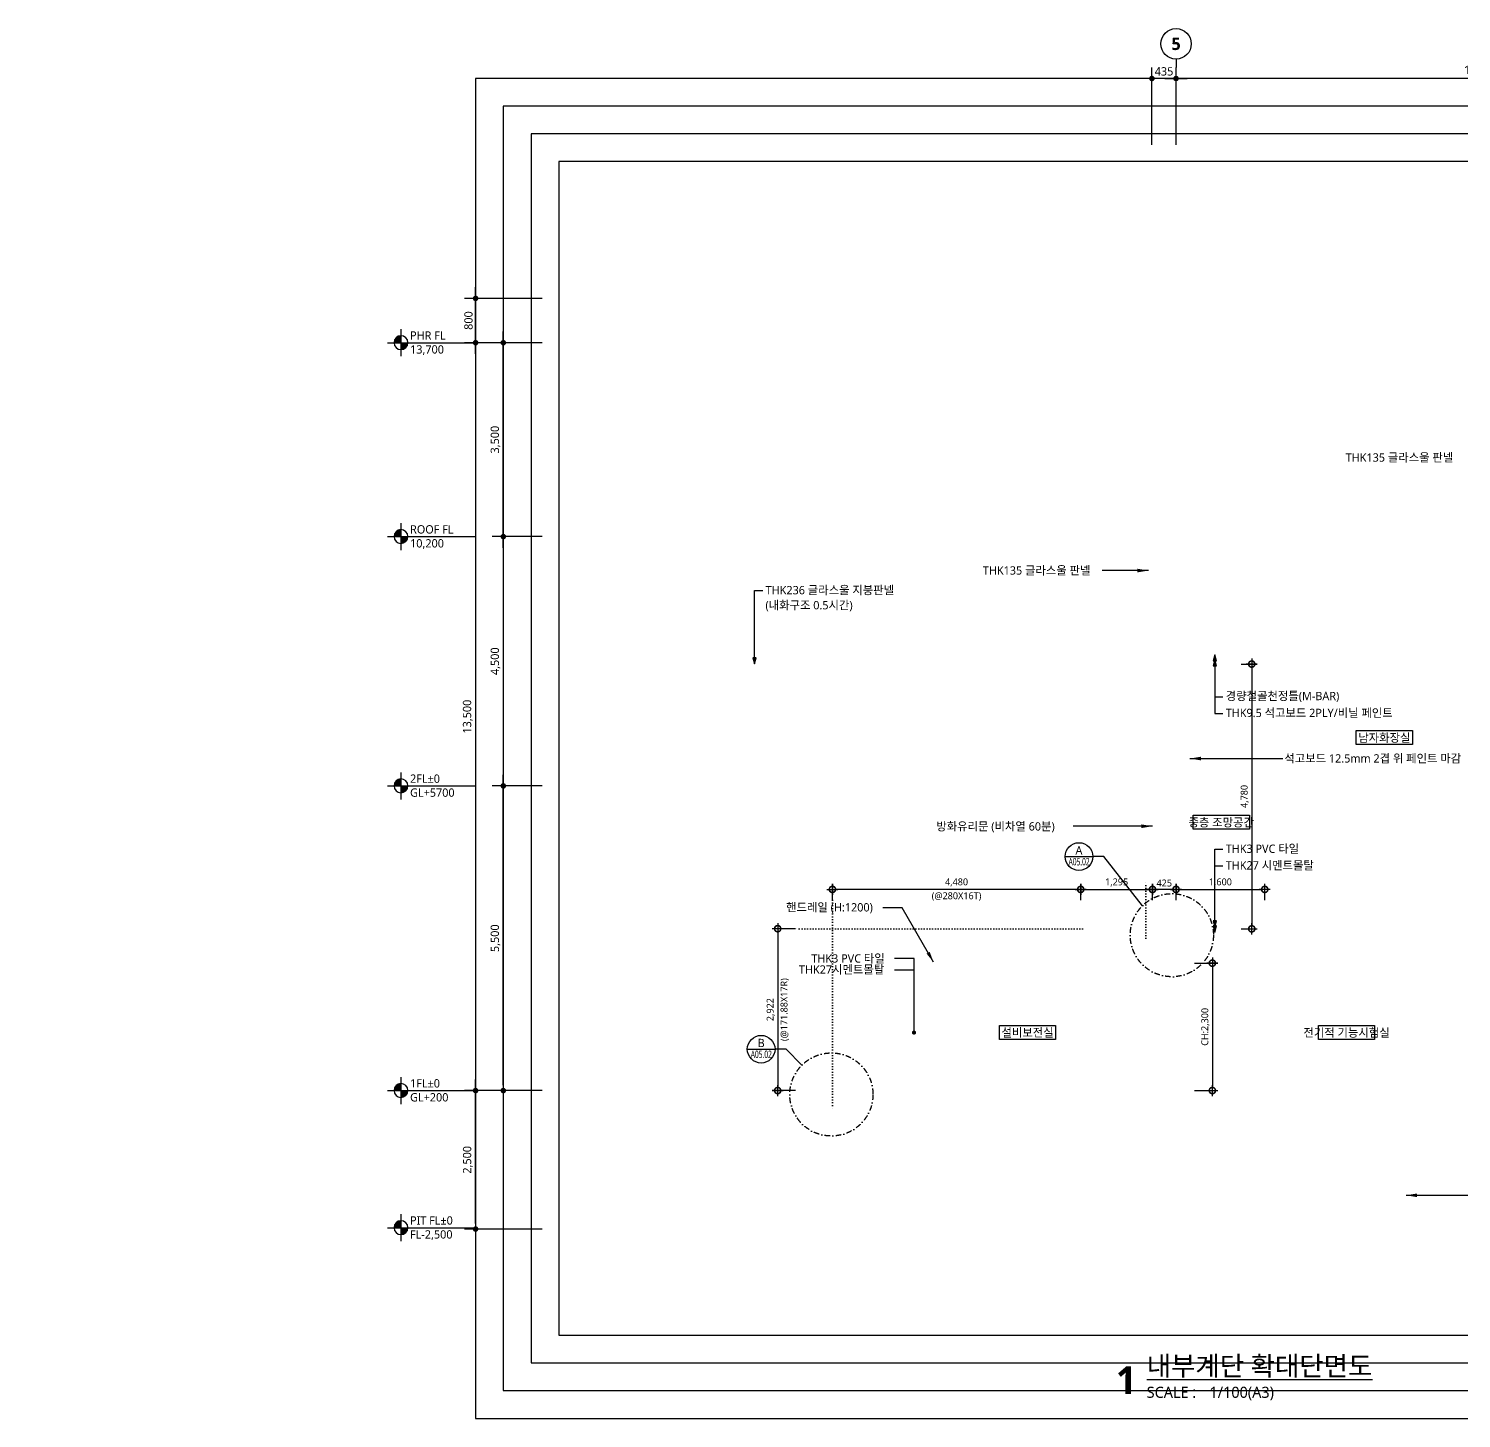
# Model space of a CAD drawing. Header units: millimetres. Extents: x 2325 to 124624, y 1250 to 28650.
# Drawn here: x 84282 to 110130, y 2451 to 27537 of the extents above; entities that cross this region are included whole.
import ezdxf
from ezdxf import colors
from ezdxf.entities.mleader import LeaderData, LeaderLine
from ezdxf.enums import TextEntityAlignment as Align
from ezdxf.math import Vec2, Vec3
from ezdxf.xclip import XClip

# ---------------------------------------------------------------- set-up
doc = ezdxf.new("R2010")
doc.units = ezdxf.units.MM
doc.header["$LTSCALE"] = 200
doc.header["$XCLIPFRAME"] = 0
doc.header["$PDMODE"] = 3
for name, pattern in [('CEN-GAUN', [32.2, 30, -1, 0.2, -1]), ('DASHDOT-GAUN', [10, 5, -2.5, 0, -2.5]), ('DOT-GAUN', [1.25, 0, -1.25])]:
    doc.linetypes.add(name, pattern=pattern)
doc.layers.get('Defpoints').update_dxf_attribs({"color": 137})
doc.layers.add('02Waste', color=171, linetype='Continuous', plot=False)
doc.layers.add('CEN-ETC', color=1, linetype='DOT-GAUN', plot=False)
for name, color, linetype in [('CEN', 1, 'CEN-GAUN'), ('DIM', 7, 'Continuous'), ('DIM-INT', 7, 'Continuous'), ('SYM', 6, 'Continuous'), ('SYM-BUB', 3, 'Continuous'), ('SYM-LEAD', 6, 'Continuous'), ('SYM-LEVEL', 7, 'Continuous'), ('TAG', 6, 'Continuous'), ('TEXT', 3, 'Continuous'), ('TEXT-NOTE', 6, 'Continuous')]:
    doc.layers.add(name, color=color, linetype=linetype)
doc.styles.add('맑은고딕', font='malgun.ttf')
doc.styles.add('맑은고딕B', font='malgunbd.ttf')
doc.styles.add('스타일1', font='malgun.ttf')
doc.dimstyles.new('CJA-S-50', dxfattribs={"dimscale": 50, "dimtxt": 2.5, "dimasz": 1, "dimexe": 2, "dimexo": 3, "dimgap": 1, "dimtad": 1, "dimdec": 0, "dimzin": 1, "dimdsep": 46, "dimlunit": 6, "dimtxsty": '스타일1', "dimblk": 'GAUN-DOT', "dimcen": -2, "dimdle": 2, "dimclrd": 256, "dimclre": 256, "dimclrt": 3, "dimadec": 0, "dimazin": 0, "dimtfac": 1, "dimtdec": 0, "dimtix": 1, "dimtmove": 2, "dimatfit": 3, "dimldrblk": 'DOTSMALL', "dimfxl": 1, "dimtolj": 1, "dimtzin": 1, "dimarcsym": 0})
doc.dimstyles.new('DIM-QD 1', dxfattribs={"dimscale": 100, "dimtxt": 3, "dimasz": 1.5, "dimexe": 1, "dimexo": 0, "dimgap": 1, "dimtad": 1, "dimdec": 3, "dimdsep": 46, "dimlunit": 6, "dimtxsty": '스타일1', "dimblk1": 'ARCHTICK', "dimblk2": 'DOT', "dimsah": 1, "dimcen": 0, "dimclrd": 256, "dimclre": 256, "dimclrt": 3, "dimazin": 2, "dimtfac": 1, "dimtdec": 3, "dimtix": 1, "dimtmove": 2, "dimatfit": 3, "dimldrblk": 'DOT', "dimfxl": 1, "dimtolj": 1, "dimtzin": 0, "dimarcsym": 0})
doc.dimstyles.new('DIM-QD 2', dxfattribs={"dimscale": 100, "dimtxt": 3, "dimasz": 2, "dimexe": 1, "dimexo": 0, "dimgap": 1, "dimtad": 1, "dimdec": 3, "dimdsep": 46, "dimlunit": 6, "dimtxsty": '스타일1', "dimblk1": 'ARCHTICK', "dimblk2": 'DOT', "dimsah": 1, "dimcen": 0, "dimclrd": 256, "dimclre": 256, "dimclrt": 3, "dimazin": 2, "dimtfac": 1, "dimtdec": 3, "dimtix": 1, "dimtmove": 2, "dimatfit": 3, "dimfxl": 1, "dimtolj": 1, "dimtzin": 0, "dimarcsym": 0})
doc.dimstyles.new('GAUN-100', dxfattribs={"dimscale": 100, "dimtxt": 1.5, "dimasz": 1, "dimexe": 2, "dimexo": 3, "dimgap": 0.5, "dimtad": 1, "dimdec": 0, "dimzin": 1, "dimdsep": 46, "dimlunit": 6, "dimtxsty": '맑은고딕', "dimblk": 'CJDOT', "dimcen": 0.09, "dimdle": 1, "dimclrd": 256, "dimclre": 256, "dimclrt": 3, "dimadec": 0, "dimazin": 0, "dimtfac": 1, "dimtdec": 0, "dimtix": 1, "dimtmove": 2, "dimatfit": 3, "dimldrblk": 'CJDOT', "dimfxl": 1, "dimtolj": 1, "dimtzin": 1, "dimarcsym": 0})

# ---------------------------------------------------------------- blocks, each defined once
blk = doc.blocks.new('dwgtitle')
at = {"layer": 'SYM', "color": 3, "style": '스타일1'}
blk.add_text('SCALE :', height=4, dxfattribs=at).set_placement((12.25, -1.4))
for tag, p, height in [('%%UTITLE', (12.25, 6.59), 7), ('1/100', (34.89, -1.4), 4)]:
    blk.add_attdef(tag, p, '', height=height, dxfattribs=at)
at = {"layer": 'SYM', "color": 6, "style": '맑은고딕B'}
blk.add_attdef('A', text='', height=10, dxfattribs=at).set_placement((4.89, 5), align=Align.MIDDLE)
blk = doc.blocks.new('NEW_BUB')
at = {"layer": 'SYM-BUB', "color": 6}
blk.add_line((0, 3), (0, 0), dxfattribs=at)
blk.add_circle((0, 8.5), 5.5, dxfattribs=at)
at = {"layer": 'SYM-BUB', "color": 3, "style": '맑은고딕B'}
blk.add_attdef('X', text='', height=4.5, dxfattribs=at).set_placement((0, 8.5), align=Align.MIDDLE)
blk = doc.blocks.new('CJDOT')
blk.add_line((-2, 0), (2, 0))
at = {"const_width": 0.5}
blk.add_lwpolyline([(-0.25, 0, 1), (0.25, 0, 1)], format="xyb", close=True, dxfattribs=at)
blk = doc.blocks.new('*D127')
at = {"layer": 'Defpoints', "color": 0, "transparency": 16777216}
for p in [(104983, 26637), (104983, 25137), (115983, 25137)]:
    blk.add_point(p, dxfattribs=at)
at = {"layer": 'DIM', "lineweight": -2, "transparency": 16777216}
for p, q in [((104983, 25437), (104983, 26837)), ((115883, 26637), (105083, 26637)), ((115983, 25437), (115983, 26837))]:
    blk.add_line(p, q, dxfattribs=at)
at = {"layer": 'DIM', "lineweight": -2, "transparency": 16777216, "xscale": 100, "yscale": 100, "zscale": 100, "rotation": 180}
blk.add_blockref('CJDOT', (104983, 26637), dxfattribs=at)
at = {"layer": 'DIM', "lineweight": -2, "transparency": 16777216, "xscale": 100, "yscale": 100, "zscale": 100}
blk.add_blockref('CJDOT', (115983, 26637), dxfattribs=at)
at = {"layer": 'DIM', "color": 3, "transparency": 16777216, "insert": (110483, 26778), "char_height": 150, "attachment_point": 5, "style": '맑은고딕'}
blk.add_mtext('\\A1;11,000', dxfattribs=at)
blk = doc.blocks.new('*D129')
at = {"layer": 'Defpoints', "color": 0, "transparency": 16777216}
for p in [(104548, 26637), (104548, 25137), (104983, 25137)]:
    blk.add_point(p, dxfattribs=at)
at = {"layer": 'DIM', "lineweight": -2, "transparency": 16777216}
for p, q in [((104548, 25437), (104548, 26837)), ((104883, 26637), (104648, 26637)), ((104983, 25437), (104983, 26837))]:
    blk.add_line(p, q, dxfattribs=at)
at = {"layer": 'DIM', "lineweight": -2, "transparency": 16777216, "xscale": 100, "yscale": 100, "zscale": 100, "rotation": 180}
blk.add_blockref('CJDOT', (104548, 26637), dxfattribs=at)
at = {"layer": 'DIM', "lineweight": -2, "transparency": 16777216, "xscale": 100, "yscale": 100, "zscale": 100}
blk.add_blockref('CJDOT', (104983, 26637), dxfattribs=at)
at = {"layer": 'DIM', "color": 3, "transparency": 16777216, "insert": (104766, 26765), "char_height": 150, "attachment_point": 5, "style": '맑은고딕'}
blk.add_mtext('\\A1;435', dxfattribs=at)
blk = doc.blocks.new('LEVEL1')
at = {"layer": 'SYM-LEVEL'}
h = blk.add_hatch(color=6, dxfattribs=at)
edge = h.paths.add_edge_path()
edge.add_ellipse((4.87, 0), major_axis=(1.77, 1.77), ratio=1, start_angle=405, end_angle=495)
edge.add_line((2.37, 0), (4.87, 0))
edge.add_line((4.87, 0), (4.87, 2.5))
edge = h.paths.add_edge_path()
edge.add_ellipse((4.87, 0), major_axis=(1.77, 1.77), ratio=1, start_angle=225, end_angle=315)
edge.add_line((7.37, 0), (4.87, 0))
edge.add_line((4.87, 0), (4.87, -2.5))
at = {"layer": 'SYM-LEVEL', "color": 6}
for p, q in [((0, 0), (9.74, 0)), ((4.87, 4.87), (4.87, -4.87)), ((9.07, 0), (31.8, 0))]:
    blk.add_line(p, q, dxfattribs=at)
blk.add_ellipse((4.87, 0), major_axis=(1.77, 1.77), ratio=1, start_param=5.497787, end_param=11.780972, dxfattribs=at)
at = {"layer": 'SYM-LEVEL', "color": 3, "style": '스타일1'}
for tag, p in [('1층-바닥마감', (8.16, 1.11)), ('EL-+100', (8.16, -3.93))]:
    blk.add_attdef(tag, p, '', height=3, dxfattribs=at)
blk = doc.blocks.new('*D130')
at = {"layer": 'Defpoints', "color": 0, "transparency": 16777216}
for p in [(93846, 21868), (92346, 8368), (93846, 8368)]:
    blk.add_point(p, dxfattribs=at)
at = {"layer": 'DIM', "lineweight": -2, "transparency": 16777216}
for p, q in [((93546, 21868), (92146, 21868)), ((92346, 21768), (92346, 8468)), ((93546, 8368), (92146, 8368))]:
    blk.add_line(p, q, dxfattribs=at)
at = {"layer": 'DIM', "lineweight": -2, "transparency": 16777216, "xscale": 100, "yscale": 100, "zscale": 100}
for p, rotation in [((92346, 21868), 90), ((92346, 8368), 270)]:
    blk.add_blockref('CJDOT', p, dxfattribs=dict(at, rotation=rotation))
at = {"layer": 'DIM', "color": 3, "transparency": 16777216, "insert": (92205, 15118), "char_height": 150, "attachment_point": 5, "rotation": 90, "style": '맑은고딕'}
blk.add_mtext('\\A1;13,500', dxfattribs=at)
blk = doc.blocks.new('*D131')
at = {"layer": 'Defpoints', "color": 0, "transparency": 16777216}
for p in [(92846, 21868), (93846, 21868), (93846, 18368)]:
    blk.add_point(p, dxfattribs=at)
at = {"layer": 'DIM', "lineweight": -2, "transparency": 16777216}
for p, q in [((93546, 21868), (92646, 21868)), ((92846, 18468), (92846, 21768)), ((93546, 18368), (92646, 18368))]:
    blk.add_line(p, q, dxfattribs=at)
at = {"layer": 'DIM', "lineweight": -2, "transparency": 16777216, "xscale": 100, "yscale": 100, "zscale": 100}
for p, rotation in [((92846, 21868), 90), ((92846, 18368), 270)]:
    blk.add_blockref('CJDOT', p, dxfattribs=dict(at, rotation=rotation))
at = {"layer": 'DIM', "color": 3, "transparency": 16777216, "insert": (92706, 20118), "char_height": 150, "attachment_point": 5, "rotation": 90, "style": '맑은고딕'}
blk.add_mtext('\\A1;3,500', dxfattribs=at)
blk = doc.blocks.new('*D132')
at = {"layer": 'Defpoints', "color": 0, "transparency": 16777216}
for p in [(93846, 18368), (92846, 13868), (93846, 13868)]:
    blk.add_point(p, dxfattribs=at)
at = {"layer": 'DIM', "lineweight": -2, "transparency": 16777216}
for p, q in [((93546, 18368), (92646, 18368)), ((92846, 18268), (92846, 13968)), ((93546, 13868), (92646, 13868))]:
    blk.add_line(p, q, dxfattribs=at)
at = {"layer": 'DIM', "lineweight": -2, "transparency": 16777216, "xscale": 100, "yscale": 100, "zscale": 100}
for p, rotation in [((92846, 18368), 90), ((92846, 13868), 270)]:
    blk.add_blockref('CJDOT', p, dxfattribs=dict(at, rotation=rotation))
at = {"layer": 'DIM', "color": 3, "transparency": 16777216, "insert": (92706, 16118), "char_height": 150, "attachment_point": 5, "rotation": 90, "style": '맑은고딕'}
blk.add_mtext('\\A1;4,500', dxfattribs=at)
blk = doc.blocks.new('*D133')
at = {"layer": 'Defpoints', "color": 0, "transparency": 16777216}
for p in [(92846, 13868), (93846, 13868), (93846, 8368)]:
    blk.add_point(p, dxfattribs=at)
at = {"layer": 'DIM', "lineweight": -2, "transparency": 16777216}
for p, q in [((93546, 13868), (92646, 13868)), ((92846, 8468), (92846, 13768)), ((93546, 8368), (92646, 8368))]:
    blk.add_line(p, q, dxfattribs=at)
at = {"layer": 'DIM', "lineweight": -2, "transparency": 16777216, "xscale": 100, "yscale": 100, "zscale": 100}
for p, rotation in [((92846, 13868), 90), ((92846, 8368), 270)]:
    blk.add_blockref('CJDOT', p, dxfattribs=dict(at, rotation=rotation))
at = {"layer": 'DIM', "color": 3, "transparency": 16777216, "insert": (92706, 11118), "char_height": 150, "attachment_point": 5, "rotation": 90, "style": '맑은고딕'}
blk.add_mtext('\\A1;5,500', dxfattribs=at)
blk = doc.blocks.new('*D134')
at = {"layer": 'Defpoints', "color": 0, "transparency": 16777216}
for p in [(92346, 8368), (93846, 8368), (93846, 5868)]:
    blk.add_point(p, dxfattribs=at)
at = {"layer": 'DIM', "lineweight": -2, "transparency": 16777216}
for p, q in [((93546, 8368), (92146, 8368)), ((92346, 5968), (92346, 8268)), ((93546, 5868), (92146, 5868))]:
    blk.add_line(p, q, dxfattribs=at)
at = {"layer": 'DIM', "lineweight": -2, "transparency": 16777216, "xscale": 100, "yscale": 100, "zscale": 100}
for p, rotation in [((92346, 8368), 90), ((92346, 5868), 270)]:
    blk.add_blockref('CJDOT', p, dxfattribs=dict(at, rotation=rotation))
at = {"layer": 'DIM', "color": 3, "transparency": 16777216, "insert": (92206, 7118), "char_height": 150, "attachment_point": 5, "rotation": 90, "style": '맑은고딕'}
blk.add_mtext('\\A1;2,500', dxfattribs=at)
blk = doc.blocks.new('*D135')
at = {"layer": 'Defpoints', "color": 0, "transparency": 16777216}
for p in [(92346, 22668), (93846, 22668), (93846, 21868)]:
    blk.add_point(p, dxfattribs=at)
at = {"layer": 'DIM', "lineweight": -2, "transparency": 16777216}
for p, q in [((93546, 22668), (92146, 22668)), ((92346, 21968), (92346, 22568)), ((93546, 21868), (92146, 21868))]:
    blk.add_line(p, q, dxfattribs=at)
at = {"layer": 'DIM', "lineweight": -2, "transparency": 16777216, "xscale": 100, "yscale": 100, "zscale": 100}
for p, rotation in [((92346, 22668), 90), ((92346, 21868), 270)]:
    blk.add_blockref('CJDOT', p, dxfattribs=dict(at, rotation=rotation))
at = {"layer": 'DIM', "color": 3, "transparency": 16777216, "insert": (92218, 22268), "char_height": 150, "attachment_point": 5, "rotation": 90, "style": '맑은고딕'}
blk.add_mtext('\\A1;800', dxfattribs=at)
blk = doc.blocks.new('GAUN-DOT')
at = {"linetype": 'ByBlock'}
for p, q in [((2, 0), (-2, 0)), ((0, -2), (0, 2))]:
    blk.add_line(p, q, dxfattribs=at)
at = {"const_width": 2.25}
blk.add_lwpolyline([(0, 0.28125, 1), (0, -0.28125, 1)], format="xyb", close=True, dxfattribs=at)
blk = doc.blocks.new('*D136')
at = {"layer": 'Defpoints', "color": 0, "transparency": 16777216}
for p in [(98783, 11999), (98783, 11658), (103263, 11658)]:
    blk.add_point(p, dxfattribs=at)
at = {"layer": 'DIM-INT', "lineweight": -2, "transparency": 16777216}
for p, q in [((98783, 11808), (98783, 12099)), ((103213, 11999), (98833, 11999)), ((103263, 11808), (103263, 12099))]:
    blk.add_line(p, q, dxfattribs=at)
at = {"layer": 'DIM-INT', "lineweight": -2, "transparency": 16777216, "xscale": 50, "yscale": 50, "zscale": 50, "rotation": 180}
blk.add_blockref('GAUN-DOT', (98783, 11999), dxfattribs=at)
at = {"layer": 'DIM-INT', "lineweight": -2, "transparency": 16777216, "xscale": 50, "yscale": 50, "zscale": 50}
blk.add_blockref('GAUN-DOT', (103263, 11999), dxfattribs=at)
at = {"layer": 'DIM-INT', "color": 3, "transparency": 16777216, "char_height": 125, "attachment_point": 5, "style": '스타일1'}
for s, insert in [('\\A1;4,480', (101023, 12124)), ('\\A1;(@280X16T)', (101023, 11871))]:
    blk.add_mtext(s, dxfattribs=dict(at, insert=insert))
blk = doc.blocks.new('_DotSmall')
at = {"color": 0, "linetype": 'ByBlock', "const_width": 0.5}
blk.add_lwpolyline([(-0.0625, 0, 1), (0.0625, 0, 1)], format="xyb", close=True, dxfattribs=at)
blk = doc.blocks.new('*D137')
at = {"layer": 'Defpoints', "color": 0, "transparency": 16777216}
for p in [(98267, 11290), (97796, 8368), (98267, 8368)]:
    blk.add_point(p, dxfattribs=at)
at = {"layer": 'DIM-INT', "lineweight": -2, "transparency": 16777216}
for p, q in [((98117, 11290), (97696, 11290)), ((97796, 11240), (97796, 8418)), ((98117, 8368), (97696, 8368))]:
    blk.add_line(p, q, dxfattribs=at)
at = {"layer": 'DIM-INT', "lineweight": -2, "transparency": 16777216, "xscale": 50, "yscale": 50, "zscale": 50}
for p, rotation in [((97796, 11290), 90), ((97796, 8368), 270)]:
    blk.add_blockref('GAUN-DOT', p, dxfattribs=dict(at, rotation=rotation))
at = {"layer": 'DIM-INT', "color": 3, "transparency": 16777216, "char_height": 125, "attachment_point": 5, "rotation": 90, "style": '스타일1'}
for s, insert in [('\\A1;(@171.88X17R)', (97924, 9829)), ('\\A1;2,922', (97671, 9829))]:
    blk.add_mtext(s, dxfattribs=dict(at, insert=insert))
blk = doc.blocks.new('*D138')
at = {"layer": 'Defpoints', "color": 0, "transparency": 16777216}
for p in [(105167, 10668), (105167, 8368), (105638, 8368)]:
    blk.add_point(p, dxfattribs=at)
at = {"layer": 'DIM-INT', "lineweight": -2, "transparency": 16777216}
for p, q in [((105317, 10668), (105738, 10668)), ((105638, 10618), (105638, 8418)), ((105317, 8368), (105738, 8368))]:
    blk.add_line(p, q, dxfattribs=at)
at = {"layer": 'DIM-INT', "lineweight": -2, "transparency": 16777216, "xscale": 50, "yscale": 50, "zscale": 50}
for p, rotation in [((105638, 10668), 90), ((105638, 8368), 270)]:
    blk.add_blockref('GAUN-DOT', p, dxfattribs=dict(at, rotation=rotation))
at = {"layer": 'DIM-INT', "color": 3, "transparency": 16777216, "insert": (105513, 9518), "char_height": 125, "attachment_point": 5, "rotation": 90, "style": '스타일1'}
blk.add_mtext('\\A1;CH:2,300', dxfattribs=at)
blk = doc.blocks.new('room-1')
at = {"layer": 'TEXT-NOTE', "color": 6}
for p, q in [((0, 5), (20.29, 5)), ((0, 0), (0, 5)), ((20.29, 0), (0, 0)), ((20.29, 5), (20.29, 0))]:
    blk.add_line(p, q, dxfattribs=at)
at = {"layer": 'TEXT-NOTE', "color": 3, "style": '스타일1'}
blk.add_attdef('실명', text='', height=3, dxfattribs=at).set_placement((10.15, 2.59), align=Align.MIDDLE)
blk = doc.blocks.new('_ARCHTICK')
at = {"color": 0, "linetype": 'ByBlock', "const_width": 0.15}
blk.add_lwpolyline([(-0.5, -0.5), (0.5, 0.5)], dxfattribs=at)
blk = doc.blocks.new('_DOT')
at = {"color": 0, "linetype": 'ByBlock'}
blk.add_line((-0.5, 0), (-1, 0), dxfattribs=at)
at = {"color": 0, "linetype": 'ByBlock', "const_width": 0.5}
blk.add_lwpolyline([(-0.25, 0, 1), (0.25, 0, 1)], format="xyb", close=True, dxfattribs=at)
blk = doc.blocks.new('*D139')
at = {"layer": 'Defpoints', "color": 0, "transparency": 16777216}
for p in [(104558, 11999), (103263, 11658), (104558, 11658)]:
    blk.add_point(p, dxfattribs=at)
at = {"layer": 'DIM-INT', "lineweight": -2, "transparency": 16777216}
for p, q in [((103263, 11808), (103263, 12099)), ((103313, 11999), (104508, 11999)), ((104558, 11808), (104558, 12099))]:
    blk.add_line(p, q, dxfattribs=at)
at = {"layer": 'DIM-INT', "lineweight": -2, "transparency": 16777216, "xscale": 50, "yscale": 50, "zscale": 50, "rotation": 180}
blk.add_blockref('GAUN-DOT', (103263, 11999), dxfattribs=at)
at = {"layer": 'DIM-INT', "lineweight": -2, "transparency": 16777216, "xscale": 50, "yscale": 50, "zscale": 50}
blk.add_blockref('GAUN-DOT', (104558, 11999), dxfattribs=at)
at = {"layer": 'DIM-INT', "color": 3, "transparency": 16777216, "insert": (103911, 12124), "char_height": 125, "attachment_point": 5, "style": '스타일1'}
blk.add_mtext('\\A1;1,295', dxfattribs=at)
blk = doc.blocks.new('*D140')
at = {"layer": 'Defpoints', "color": 0, "transparency": 16777216}
for p in [(104558, 11999), (104558, 11658), (104983, 11658)]:
    blk.add_point(p, dxfattribs=at)
at = {"layer": 'DIM-INT', "lineweight": -2, "transparency": 16777216}
for p, q in [((104558, 11808), (104558, 12099)), ((104933, 11999), (104608, 11999)), ((104983, 11808), (104983, 12099))]:
    blk.add_line(p, q, dxfattribs=at)
at = {"layer": 'DIM-INT', "lineweight": -2, "transparency": 16777216, "xscale": 50, "yscale": 50, "zscale": 50, "rotation": 180}
blk.add_blockref('GAUN-DOT', (104558, 11999), dxfattribs=at)
at = {"layer": 'DIM-INT', "lineweight": -2, "transparency": 16777216, "xscale": 50, "yscale": 50, "zscale": 50}
blk.add_blockref('GAUN-DOT', (104983, 11999), dxfattribs=at)
at = {"layer": 'DIM-INT', "color": 3, "transparency": 16777216, "insert": (104771, 12114), "char_height": 125, "attachment_point": 5, "style": '스타일1'}
blk.add_mtext('\\A1;425', dxfattribs=at)
blk = doc.blocks.new('DET1')
at = {"layer": 'SYM', "color": 6}
blk.add_line((0, 0), (10, 0), dxfattribs=at)
blk.add_circle((5, 0), 5, dxfattribs=at)
at = {"layer": 'SYM', "color": 3, "style": '스타일1'}
blk.add_attdef('1', text='', height=3, dxfattribs=at).set_placement((5, 2.25), align=Align.MIDDLE)
at = {"layer": 'SYM', "color": 3, "style": '스타일1', "width": 0.84071}
blk.add_attdef('A2.01', text='', height=2.7, dxfattribs=at).set_placement((1.24, -3.19), (9.23, -3.19), align=Align.FIT)
blk = doc.blocks.new('*D141')
at = {"layer": 'Defpoints', "color": 0, "transparency": 16777216}
for p in [(106583, 11999), (104983, 11658), (106583, 11658)]:
    blk.add_point(p, dxfattribs=at)
at = {"layer": 'DIM-INT', "lineweight": -2, "transparency": 16777216}
for p, q in [((104983, 11808), (104983, 12099)), ((105033, 11999), (106533, 11999)), ((106583, 11808), (106583, 12099))]:
    blk.add_line(p, q, dxfattribs=at)
at = {"layer": 'DIM-INT', "lineweight": -2, "transparency": 16777216, "xscale": 50, "yscale": 50, "zscale": 50, "rotation": 180}
blk.add_blockref('GAUN-DOT', (104983, 11999), dxfattribs=at)
at = {"layer": 'DIM-INT', "lineweight": -2, "transparency": 16777216, "xscale": 50, "yscale": 50, "zscale": 50}
blk.add_blockref('GAUN-DOT', (106583, 11999), dxfattribs=at)
at = {"layer": 'DIM-INT', "color": 3, "transparency": 16777216, "insert": (105783, 12124), "char_height": 125, "attachment_point": 5, "style": '스타일1'}
blk.add_mtext('\\A1;1,600', dxfattribs=at)
blk = doc.blocks.new('*D142')
at = {"layer": 'Defpoints', "color": 0, "transparency": 16777216}
for p in [(106007, 16067), (106007, 11287), (106349, 11287)]:
    blk.add_point(p, dxfattribs=at)
at = {"layer": 'DIM-INT', "lineweight": -2, "transparency": 16777216}
for p, q in [((106157, 16067), (106449, 16067)), ((106349, 16017), (106349, 11337)), ((106157, 11287), (106449, 11287))]:
    blk.add_line(p, q, dxfattribs=at)
at = {"layer": 'DIM-INT', "lineweight": -2, "transparency": 16777216, "xscale": 50, "yscale": 50, "zscale": 50}
for p, rotation in [((106349, 16067), 90), ((106349, 11287), 270)]:
    blk.add_blockref('GAUN-DOT', p, dxfattribs=dict(at, rotation=rotation))
at = {"layer": 'DIM-INT', "color": 3, "transparency": 16777216, "insert": (106223, 13677), "char_height": 125, "attachment_point": 5, "rotation": 90, "style": '스타일1'}
blk.add_mtext('\\A1;4,780', dxfattribs=at)
blk = doc.blocks.new('CJA-AH')
at = {"layer": 'TAG'}
h = blk.add_hatch(color=256, dxfattribs=at)
h.dxf.hatch_style = 1
h.paths.add_polyline_path([(-0.75, -0.2), (0, 0), (-0.75, 0.2)])
blk.add_lwpolyline([(-0.75, -0.2), (0, 0), (-0.75, 0.2)], close=True, dxfattribs=at)
blk.add_lwpolyline([(0, 0), (-1, 0)], dxfattribs=at)
blk = doc.blocks.new('dddbbsdfd')
at = {"layer": 'CEN'}
for p, q in [((269155.8, 133598.4), (204155.8, 133598.4)), ((269155.8, 132898.4), (204155.8, 132898.4)), ((269155.8, 132648.4), (204155.8, 132648.4)), ((269155.8, 129398.4), (204155.8, 129398.4))]:
    blk.add_line(p, q, dxfattribs=at)

msp = doc.modelspace()

# ---------------------------------------------------------------- linework, layer by layer
at = {"layer": '02Waste'}
for points in [[(92345.7, 2451.1), (119345.4, 2451.1), (119345.4, 26637.2), (92345.7, 26637.2)], [(92845.7, 2951.1), (118845.4, 2951.1), (118845.4, 26137.2), (92845.7, 26137.2)], [(93345.7, 3451.1), (118345.4, 3451.1), (118345.4, 25637.2), (93345.7, 25637.2)], [(93845.7, 3951.1), (117845.4, 3951.1), (117845.4, 25137.2), (93845.7, 25137.2)]]:
    msp.add_lwpolyline(points, close=True, dxfattribs=at)
at = {"layer": 'CEN-ETC', "ltscale": 0.2}
for p, q in [((104441, 11118.1), (104441, 12135.7)), ((98783.3, 11807.7), (98783.3, 8012.1)), ((103296.5, 11290), (98117.5, 11290))]:
    msp.add_line(p, q, dxfattribs=at)
at = {"layer": 'SYM', "color": 6}
for points in [[(104377.2, 11703.1), (103681.3, 12592.2), (103481.3, 12592.2)], [(98234.5, 8828.2), (97947.9, 9114.9), (97747.9, 9114.9)]]:
    msp.add_lwpolyline(points, dxfattribs=at)
at = {"layer": 'SYM', "color": 3, "linetype": 'DASHDOT-GAUN', "ltscale": 0.1}
for centre in [(104907.5, 11172.8), (98764.8, 8297.8)]:
    msp.add_circle(centre, 750, dxfattribs=at)
at = {"layer": 'SYM-LEAD'}
msp.add_line((99905.8, 10549.7), (100255.8, 10549.7), dxfattribs=at)

# ---------------------------------------------------------------- block references
ref = msp.add_blockref('dddbbsdfd', (-164920.1, -111030.2))
XClip(ref).set_block_clipping_path([(232155.531008494, 128100.966), (240155.531008494, 136167.4144981058)])
ref = msp.add_blockref('DET1', (102981.3, 12592.2), dxfattribs=dict(xscale=50.00000000004174, yscale=50.00000000004174, zscale=50.00000000004174))
ref.add_attrib('A2.01', 'A05.02', dxfattribs={"layer": 'SYM', "color": 3, "height": 135, "style": '스타일1', "width": 0.658498}).set_placement((103043.6, 12432.7), (103424.5, 12432.7), align=Align.FIT)
ref.add_attrib('1', 'A', dxfattribs={"layer": 'SYM', "color": 3, "height": 150, "style": '스타일1'}).set_placement((103231.3, 12704.7), align=Align.MIDDLE)
ref = msp.add_blockref('DET1', (97247.9, 9114.9), dxfattribs=dict(xscale=50.00000000004174, yscale=50.00000000004174, zscale=50.00000000004174))
ref.add_attrib('A2.01', 'A05.02', dxfattribs={"layer": 'SYM', "color": 3, "height": 135, "style": '스타일1', "width": 0.658498}).set_placement((97310.1, 8955.4), (97691, 8955.4), align=Align.FIT)
ref.add_attrib('1', 'B', dxfattribs={"layer": 'SYM', "color": 3, "height": 150, "style": '스타일1'}).set_placement((97497.9, 9227.4), align=Align.MIDDLE)
at = {"layer": 'SYM', "xscale": 50.00000000004174, "yscale": 50.00000000004174, "zscale": 50.00000000004174}
msp.add_blockref('dwgtitle', (103841.2, 2891.6), dxfattribs=at).add_auto_attribs({'%%UTITLE': '%%u내부계단 확대단면도', '1/100': '1/100(A3)', 'A': '1'})
at = {"layer": 'SYM-BUB', "xscale": 50.00000000004174, "yscale": 50.00000000004174, "zscale": 50.00000000004174}
msp.add_blockref('NEW_BUB', (104983.3, 26837.2), dxfattribs=at).add_auto_attribs({'X': '5'})
at = {"layer": 'SYM-LEVEL', "xscale": 50.00000000004174, "yscale": 50.00000000004174, "zscale": 50.00000000004174}
for p, values in [((90755.7, 21868.1), {'EL-+100': '13,700', '1층-바닥마감': 'PHR FL'}), ((90755.7, 18368.1), {'EL-+100': '10,200', '1층-바닥마감': 'ROOF FL'}), ((90755.7, 13868.1), {'EL-+100': 'GL+5700', '1층-바닥마감': '2FL±0'}), ((90755.7, 8368.1), {'EL-+100': 'GL+200', '1층-바닥마감': '1FL±0'}), ((90755.7, 5893.1), {'EL-+100': 'FL-2,500', '1층-바닥마감': 'PIT FL±0'})]:
    msp.add_blockref('LEVEL1', p, dxfattribs=at).add_auto_attribs(values)
at = {"layer": 'TEXT-NOTE'}
ref = msp.add_blockref('room-1', (108234.2, 14614.8), dxfattribs=dict(at, xscale=50.00000000004174, yscale=50.00000000004174, zscale=50.00000000004174))
ref.add_attrib('실명', '남자화장실', dxfattribs={"color": 3, "height": 150, "style": '스타일1'}).set_placement((108741.6, 14739.8), align=Align.MIDDLE)
ref = msp.add_blockref('room-1', (105291.1, 13087.3), dxfattribs=dict(at, xscale=50.00000000004174, yscale=50.00000000004174, zscale=50.00000000004174))
ref.add_attrib('실명', '중층 조망공간', dxfattribs={"color": 3, "height": 150, "style": '스타일1'}).set_placement((105798.5, 13212.3), align=Align.MIDDLE)
ref = msp.add_blockref('room-1', (101796.7, 9292.7), dxfattribs=dict(at, xscale=50.00000000004174, yscale=50.00000000004174, zscale=50.00000000004174))
ref.add_attrib('실명', '설비보전실', dxfattribs={"color": 3, "height": 150, "style": '스타일1'}).set_placement((102304.1, 9417.7), align=Align.MIDDLE)
ref = msp.add_blockref('room-1', (107551.8, 9292.7), dxfattribs=dict(at, xscale=50.00000000004174, yscale=50.00000000004174, zscale=50.00000000004174))
ref.add_attrib('실명', '전기적 기능시험실', dxfattribs={"color": 3, "height": 150, "style": '스타일1'}).set_placement((108059.1, 9417.7), align=Align.MIDDLE)

# ---------------------------------------------------------------- texts
at = {"layer": 'TEXT', "color": 3, "style": '스타일1'}
for s, p in [('THK135 글라스울 판넬 ', (108043.7, 19720.7)), ('THK135 글라스울 판넬', (101497.9, 17681.9)), ('(내화구조 0.5시간)', (97575.3, 17054.7)), ('석고보드 12.5mm 2겹 위 페인트 마감', (106937.5, 14289.1)), ('방화유리문 (비차열 60분)', (100657.8, 13061.7)), ('핸드레일 (H:1200)', (97948, 11601.1)), ('THK27시멘트몰탈', (98179.4, 10478)), ('THK3 PVC 타일', (98404.1, 10678))]:
    msp.add_text(s, height=150, dxfattribs=at).set_placement(p)

# ---------------------------------------------------------------- dimensions: what is measured, and where the dimension line sits
at = {"layer": 'DIM'}
for base, p1, p2, angle, picture, middle in [((104548.3, 26637.2), (104983.3, 25137.2), (104548.3, 25137.2), 0, '*D129', (104765.8, 26764.7)), ((92345.7, 22668.1), (93845.7, 21868.1), (93845.7, 22668.1), 270, '*D135', (92218.2, 22268.1)), ((92345.7, 8368.1), (93845.7, 21868.1), (93845.7, 8368.1), 90, '*D130', (92205.3, 15118.1)), ((92845.7, 21868.1), (93845.7, 18368.1), (93845.7, 21868.1), 270, '*D131', (92705.7, 20118.1)), ((92845.7, 13868.1), (93845.7, 18368.1), (93845.7, 13868.1), 90, '*D132', (92705.7, 16118.1)), ((92845.7, 13868.1), (93845.7, 8368.1), (93845.7, 13868.1), 270, '*D133', (92705.7, 11118.1)), ((92345.7, 8368.1), (93845.7, 5868.1), (93845.7, 8368.1), 270, '*D134', (92205.7, 7118.1))]:
    dim = msp.add_linear_dim(base=base, p1=p1, p2=p2, angle=angle, dimstyle='GAUN-100', dxfattribs=at)
    dim.commit()
    dim.dimension.update_dxf_attribs({"geometry": picture, "text_midpoint": middle})
dim = msp.add_linear_dim(base=(104983.3, 26637.2), p1=(115983.3, 25137.2), p2=(104983.3, 25137.2), dimstyle='GAUN-100', dxfattribs=at)
dim.commit()
dim.dimension.update_dxf_attribs({"geometry": '*D127', "text_midpoint": (110483.3, 26777.7)})
at = {"layer": 'DIM-INT'}
for base, p1, p2, angle, picture, middle in [((106348.6, 11287), (106007.3, 16067.1), (106007.3, 11287), 90, '*D142', (106223.5, 13677.1)), ((104558.3, 11998.9), (103263.3, 11657.7), (104558.3, 11657.7), 180, '*D139', (103910.8, 12124.3)), ((104558.3, 11998.9), (104983.3, 11657.7), (104558.3, 11657.7), 0, '*D140', (104770.8, 12113.5)), ((106583.3, 11998.9), (104983.3, 11657.7), (106583.3, 11657.7), 180, '*D141', (105783.3, 12124.3))]:
    dim = msp.add_linear_dim(base=base, p1=p1, p2=p2, angle=angle, dimstyle='CJA-S-50', dxfattribs=at)
    dim.commit()
    dim.dimension.update_dxf_attribs({"geometry": picture, "text_midpoint": middle})
dim = msp.add_linear_dim(base=(98783.3, 11998.9), p1=(103263.3, 11657.7), p2=(98783.3, 11657.7), text='<>\\X(@280X16T)', dimstyle='CJA-S-50', dxfattribs=at)
dim.commit()
dim.dimension.update_dxf_attribs({"geometry": '*D136', "text_midpoint": (101023.3, 11998.9)})
for base, p1, p2, text, picture, middle in [((97796.1, 8368.1), (98267.5, 11290), (98267.5, 8368.1), '<>\\X(@171.88X17R)', '*D137', (97796.1, 9829.1)), ((105638.1, 8368.1), (105166.7, 10668.1), (105166.7, 8368.1), 'CH:<>', '*D138', (105513, 9518.1))]:
    dim = msp.add_linear_dim(base=base, p1=p1, p2=p2, angle=90, text=text, dimstyle='CJA-S-50', dxfattribs=at)
    dim.commit()
    dim.dimension.update_dxf_attribs({"geometry": picture, "text_midpoint": middle})

# ---------------------------------------------------------------- leaders
at = {"layer": 'SYM-LEAD'}
for points in [[(104483.3, 17754.9), (103689.6, 17754.9), (103651.6, 17754.9)], [(105233.3, 14361.1), (106868.9, 14361.1), (106907, 14361.1)], [(104558.3, 13140.1), (103162.8, 13140.1), (103124.8, 13140.1)], [(100609.3, 10684.2), (100041.3, 11667.8), (99691.3, 11667.8)], [(109133.3, 6477.4), (110528.8, 6477.4), (110566.9, 6477.4)]]:
    msp.add_leader(points, dimstyle='DIM-QD 2', dxfattribs=at)
msp.add_leader([(100255.8, 9415), (100255.8, 10749.7), (99905.8, 10749.7)], dimstyle='DIM-QD 1', override={"dimscale": 50, "dimasz": 1.5, "dimtad": 0, "dimclrd": 6, "dimldrblk": 'DOT'}, dxfattribs=at)
at = {"layer": 'TAG', "color": 3}
ml = msp.add_multileader_mtext('Standard', dxfattribs=at)
ml.set_content('THK236 글라스울 지붕판넬', color=3, style='맑은고딕')
ml.set_leader_properties(color=6)
ml.set_arrow_properties(name='CJA-AH')
ml.build(insert=Vec2(0, 0))
ml.multileader.update_dxf_attribs({"dogleg_length": 3, "arrow_head_size": 150})
ctx = ml.context
ctx.base_point, ctx.char_height, ctx.arrow_head_size, ctx.landing_gap_size, ctx.plane_origin = Vec3(97529.1, 17392.1), 150, 150, 50, Vec3(98003.7, 14113)
notes = []
notes.append((ctx, [(0, (1, 1, 0), (97379.1, 17392.1), (1, 0), 150, [(0, [(97379.1, 16069.1)], 0, [])])]))
ctx.mtext.insert, ctx.mtext.flow_direction = Vec3(97579.1, 17476.3), 5
ml = msp.add_multileader_mtext('Standard', dxfattribs=at)
ml.set_content('경량철골천정틀(M-BAR)', color=3, style='맑은고딕')
ml.set_leader_properties(color=6)
ml.set_arrow_properties(name='CJA-AH')
ml.build(insert=Vec2(0, 0))
ml.multileader.update_dxf_attribs({"dogleg_length": 3, "arrow_head_size": 150})
ctx = ml.context
ctx.base_point, ctx.char_height, ctx.arrow_head_size, ctx.landing_gap_size, ctx.plane_origin = Vec3(105830.1, 15473.3), 150, 150, 50, Vec3(106304.8, 18676.6)
notes.append((ctx, [(0, (1, 1, 0), (105680.1, 15473.3), (1, 0), 150, [(0, [(105680.1, 16236.2)], 0, [])])]))
ctx.mtext.insert, ctx.mtext.flow_direction = Vec3(105880.1, 15565.3), 5
ml = msp.add_multileader_mtext('Standard', dxfattribs=at)
ml.set_content('THK9.5 석고보드 2PLY/비닐 페인트', color=3, style='맑은고딕')
ml.set_leader_properties(color=6)
ml.set_arrow_properties(name='CJA-AH')
ml.build(insert=Vec2(0, 0))
ml.multileader.update_dxf_attribs({"dogleg_length": 3, "arrow_head_size": 150})
ctx = ml.context
ctx.base_point, ctx.char_height, ctx.arrow_head_size, ctx.landing_gap_size, ctx.plane_origin = Vec3(105830.1, 15173.3), 150, 150, 50, Vec3(106304.8, 18426.6)
notes.append((ctx, [(0, (1, 1, 0), (105680.1, 15173.3), (1, 0), 150, [(0, [(105680.1, 16145.9)], 0, [])])]))
ctx.mtext.insert, ctx.mtext.flow_direction = Vec3(105880.1, 15260.8), 5
ml = msp.add_multileader_mtext('Standard', dxfattribs=at)
ml.set_content('THK3 PVC 타일', color=3, style='맑은고딕')
ml.set_leader_properties(color=6)
ml.set_arrow_properties(name='CJA-AH')
ml.build(insert=Vec2(0, 0))
ml.multileader.update_dxf_attribs({"dogleg_length": 3, "arrow_head_size": 150})
ctx = ml.context
ctx.base_point, ctx.char_height, ctx.arrow_head_size, ctx.landing_gap_size, ctx.plane_origin = Vec3(105830.1, 12724.4), 150, 150, 50, Vec3(106304.8, 9471.2)
notes.append((ctx, [(0, (1, 1, 0), (105680.1, 12724.4), (1, 0), 150, [(0, [(105680.1, 11319.7)], 0, [])])]))
ctx.mtext.insert, ctx.mtext.flow_direction = Vec3(105880.1, 12808.6), 5
ml = msp.add_multileader_mtext('Standard', dxfattribs=at)
ml.set_content('THK27 시멘트몰탈 ', color=3, style='맑은고딕')
ml.set_leader_properties(color=6)
ml.set_arrow_properties(name='CJA-AH')
ml.build(insert=Vec2(0, 0))
ml.multileader.update_dxf_attribs({"dogleg_length": 3, "arrow_head_size": 150})
ctx = ml.context
ctx.base_point, ctx.char_height, ctx.arrow_head_size, ctx.landing_gap_size, ctx.plane_origin = Vec3(105830.1, 12424.4), 150, 150, 50, Vec3(106304.8, 9221.2)
notes.append((ctx, [(0, (1, 1, 0), (105680.1, 12424.4), (1, 0), 150, [(0, [(105680.1, 11229.4)], 0, [])])]))
ctx.mtext.insert, ctx.mtext.flow_direction = Vec3(105880.1, 12508.6), 5
for ctx, leaders in notes:
    for number, flags, end, landing, length, lines in leaders:
        leader = LeaderData()
        leader.index, (leader.has_last_leader_line, leader.has_dogleg_vector, leader.attachment_direction) = number, flags
        leader.last_leader_point, leader.dogleg_vector, leader.dogleg_length = Vec3(end), Vec3(landing), length
        for number, points, colour, breaks in lines:
            line = LeaderLine()
            line.index, line.vertices, line.color, line.breaks = number, Vec3.list(points), colors.encode_raw_color(colour), breaks
            leader.lines.append(line)
        ctx.leaders.append(leader)

doc.saveas('drawing.dxf')
